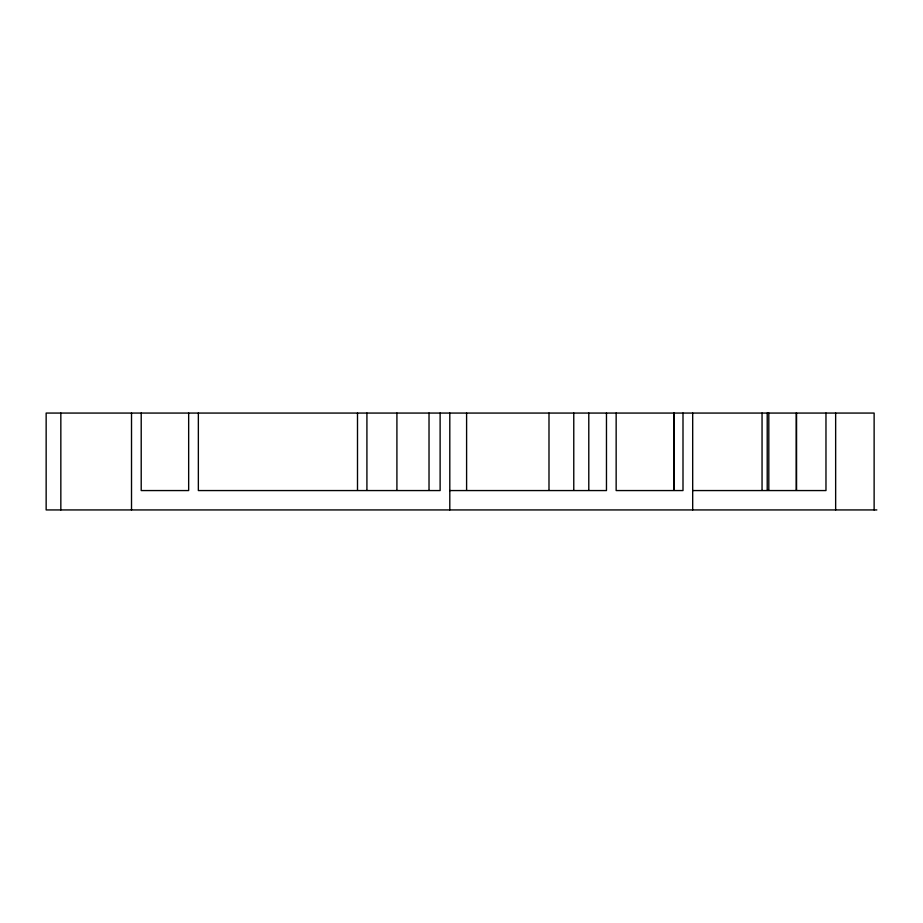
<?xml version="1.0" encoding="UTF-8"?>
<svg xmlns="http://www.w3.org/2000/svg" width="923" height="923" viewBox="0 0 923 923"><rect width="100%" height="100%" fill="white"/><g stroke="black" fill="none" stroke-linecap="round" stroke-linejoin="round"><path stroke-width="1.38" d="M449.801 490.563L606.469 490.563L606.469 413.066M692.688 490.563L825.97 490.563L825.97 413.066M876.85 509.934L46.15 509.934L46.15 413.066L874.127 413.066L874.127 509.934M835.65 413.066L835.65 509.934M796.561 413.066L796.561 489.986M796.249 413.066L796.249 489.986M768.813 413.066L768.813 489.986M767.221 413.066L767.221 489.986M762.052 413.066L762.052 489.986M692.688 413.066L692.688 509.934M682.997 413.066L682.997 490.563L616.149 490.563L616.149 413.066M674.309 413.066L674.309 489.986M673.871 413.066L673.871 489.986M588.793 413.066L588.793 489.986M573.771 413.066L573.771 489.986M548.989 413.066L548.989 489.986M466.6 413.066L466.6 489.986M449.801 413.066L449.801 509.934M440.121 413.066L440.121 490.563L198.353 490.563L198.353 413.066M429.022 413.066L429.022 489.986M396.913 413.066L396.913 489.986M366.916 413.066L366.916 489.986M357.501 413.066L357.501 489.986M188.661 413.066L188.661 490.563L141.207 490.563L141.207 413.066M131.516 413.066L131.516 509.934M60.837 413.066L60.837 509.934"/></g></svg>
